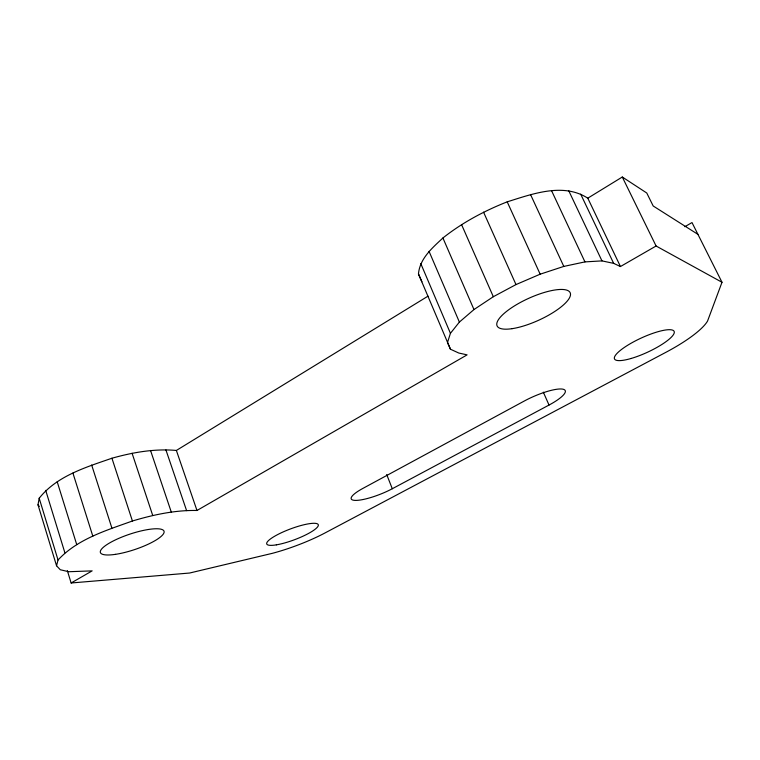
<?xml version="1.0" encoding="UTF-8"?>
<svg xmlns="http://www.w3.org/2000/svg" width="760" height="760" viewBox="0 0 760 760"><rect width="100%" height="100%" fill="white"/><g stroke="black" fill="none" stroke-linecap="round" stroke-linejoin="round"><path stroke-width="1.14" d="M67.346 570.636L71.127 582.986L92.15 570.874L68.761 571.729L60.278 569.744L56.544 565.772L38 504.82L39.197 498.247C56.858 475.883 86.022 467.238 111.929 458.233C132.848 452.361 154.593 448.495 176.377 450.452L428.013 296.153M56.544 565.772L58.035 560.006C77.425 539.001 106.276 530.433 132.42 520.999C153.368 514.748 175.009 510.064 196.982 510.483L467.115 354.863L458.793 353.039L450.462 349.21L418.465 273.961C419.767 258.514 432.354 247.883 442.918 237.975C462.308 222.613 484.243 210.919 507.205 201.837C532.475 193.952 563.245 182.362 587.793 198.179L620.445 266.541L656.089 246.002L722 282.264L707.55 321.062A70.604 16.682 -24.8 0 1 665.788 352.374L325.118 532.893A59.109 12.388 -20.5 0 1 272.279 553.346L189.611 573.031L71.127 582.986M620.445 266.541L613.662 263.368L601.967 260.889L584.953 261.896L563.797 266.418L540.16 274.189L515.992 284.582L493.325 296.713L473.974 309.558L459.382 322.078L450.433 333.317L447.498 342.541L450.462 349.21M587.793 198.179L622.297 177.013L646.769 193.011L653.182 205.979L697.927 234.355M684.817 226.708L691.999 222.566L722 282.264M392.293 488.737L549.024 405.051A30.875 7.201 -23.4 0 0 562.552 389.11A30.875 7.201 -23.4 0 0 524.239 401.052L362.824 488.442A28.519 6.279 -21.4 0 0 355.575 500.403A28.519 6.279 -21.4 0 0 392.293 488.737L386.697 474.534M38 504.82L39.32 506.435M622.297 177.013L656.089 246.002M580.688 194.132L613.662 263.368M568.67 190.579L601.967 260.889M551.542 190.646L584.953 261.896M530.508 194.475L563.797 266.418M507.205 201.837L540.16 274.189M483.559 212.154L515.992 284.582M543.314 392.141L549.024 405.051M461.538 224.552L493.325 296.713M418.465 273.961L421.914 281.789M442.918 237.975L473.974 309.558M429.048 251.332L459.382 322.078M420.793 263.606L450.433 333.317M176.377 450.452L196.982 510.483M165.927 449.939L186.608 510.644M150.527 450.442L171.256 511.974M132.078 453.255L152.741 515.498M111.929 458.233L132.42 520.999M91.665 465.025L111.891 528.077M72.922 473.081L92.824 536.18M57.2 481.773L76.741 544.644M45.704 490.381L64.885 552.795M39.197 498.247L58.035 560.006M276.365 544.853A27.521 5.766 -20.5 0 0 318.05 526.177A27.521 5.766 -20.5 0 0 283.014 531.99A27.521 5.766 -20.5 0 0 276.365 544.853M631.218 358.445A32.861 7.761 -24.8 0 0 674.225 331.635A32.861 7.761 -24.8 0 0 627.466 345.391A32.861 7.761 -24.8 0 0 631.218 358.445M512.04 328.681A40.147 12.037 -24.4 0 0 570.342 295.716A40.147 12.037 -24.4 0 0 518.548 303.477A40.147 12.037 -24.4 0 0 512.04 328.681M115.558 554.334A33.573 8.085 -18.5 0 0 164.122 532.095A33.573 8.085 -18.5 0 0 116.897 539.211A33.573 8.085 -18.5 0 0 115.558 554.334"/></g></svg>
